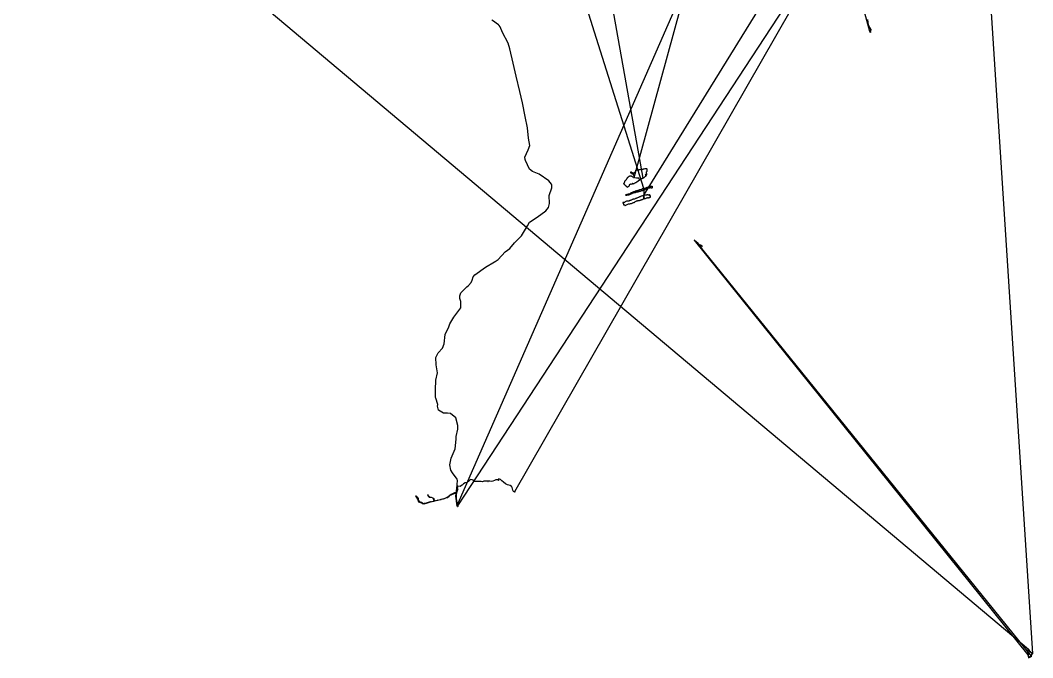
# Model space of a CAD drawing. Header units: metres. Extents: x -191 to 558760, y -26 to 1869097.
# Drawn here: x 536326 to 553298, y 1823984 to 1834672 of the extents above; entities that cross this region are included whole.
import ezdxf

# ---------------------------------------------------------------- set-up
doc = ezdxf.new("R2010")
doc.units = ezdxf.units.M
doc.header["$MEASUREMENT"] = 0
doc.layers.add('Tracklog', color=7, linetype='Continuous')

msp = doc.modelspace()

# ---------------------------------------------------------------- linework, layer by layer
at = {"layer": 'Tracklog', "color": 18}
for points in [[(551696, 1848840, 539), (553295, 1824054, 442), (553291, 1824055, 443), (553288, 1824055, 445), (553284, 1824058, 443), (553282, 1824065, 439), (553279, 1824066, 439), (553273, 1824069, 436), (553263, 1824080, 432), (553263, 1824081, 432), (553264, 1824083, 431), (553260, 1824081, 431), (553256, 1824081, 431), (553253, 1824084, 429), (553245, 1824101, 426), (553241, 1824107, 423), (553235, 1824115, 423), (553225, 1824126, 423), (553220, 1824125, 425), (553218, 1824121, 427), (553210, 1824119, 430), (553209, 1824111, 432), (553208, 1824107, 432), (553214, 1824094, 432), (553215, 1824093, 432), (553214, 1824088, 432), (553214, 1824080, 432), (553216, 1824061, 433), (553217, 1824056, 434), (553219, 1824053, 434), (553218, 1824042, 435), (553220, 1824035, 436), (553220, 1824017, 438), (553222, 1824010, 440), (553224, 1823995, 443), (553225, 1823995, 443), (553250, 1824002, 442), (553260, 1824004, 443), (553272, 1824006, 444), (553278, 1824013, 446), (553278, 1824012, 448), (547680, 1830937, 430), (547680, 1830937, 432), (547678, 1830937, 432), (547678, 1830938, 433), (547679, 1830936, 431), (547679, 1830938, 432), (547678, 1830938, 433), (547678, 1830938, 431), (547680, 1830937, 432), (547680, 1830937, 431), (547680, 1830937, 430), (547680, 1830938, 430), (547681, 1830938, 431), (547680, 1830937, 431), (547679, 1830937, 431), (547679, 1830937, 431), (547680, 1830938, 429), (547680, 1830936, 431), (547681, 1830936, 433), (547681, 1830936, 431), (547682, 1830937, 432), (547681, 1830938, 432), (547680, 1830939, 434), (547682, 1830941, 432), (547682, 1830939, 430), (547693, 1830919, 430), (547702, 1830912, 430), (547705, 1830912, 430), (547709, 1830908, 430), (547727, 1830899, 428), (547728, 1830898, 428), (547739, 1830895, 428), (547743, 1830895, 429), (547753, 1830886, 430), (547752, 1830879, 432), (547754, 1830879, 433), (547750, 1830880, 433), (547754, 1830879, 433), (547753, 1830871, 435), (547756, 1830884, 429), (547755, 1830883, 426), (547755, 1830885, 429), (547755, 1830883, 431), (547756, 1830884, 431), (547754, 1830885, 433), (547755, 1830884, 435), (547755, 1830886, 435), (547754, 1830888, 431), (547754, 1830888, 432), (547747, 1830892, 432), (547744, 1830896, 432), (547742, 1830897, 433), (547735, 1830899, 432), (547723, 1830904, 431), (547712, 1830909, 431), (547705, 1830914, 432), (547699, 1830916, 432), (547698, 1830917, 432), (547694, 1830923, 433), (547690, 1830932, 434), (547689, 1830933, 434), (547678, 1830943, 435), (547669, 1830952, 436), (547668, 1830953, 436), (547661, 1830958, 434), (547654, 1830960, 432), (547653, 1830962, 432), (547653, 1830961, 433), (547652, 1830960, 433), (547648, 1830962, 432), (547645, 1830967, 433), (547641, 1830972, 432), (547640, 1830973, 432), (547632, 1830981, 426), (547625, 1830983, 423), (553215, 1824035, 428), (553221, 1824017, 428), (553218, 1823997, 428), (553218, 1823997, 428)], [(550528, 1834685, 525), (550541, 1834593, 526), (550582, 1834518, 530), (550583, 1834520, 533), (550583, 1834520, 534), (550584, 1834520, 533), (550582, 1834520, 532), (550585, 1834518, 529), (550584, 1834513, 530), (550578, 1834513, 530), (550578, 1834502, 530), (550581, 1834501, 530), (550579, 1834492, 529), (550579, 1834491, 529), (550574, 1834490, 530), (550573, 1834481, 529), (550571, 1834479, 530), (550571, 1834476, 530), (550571, 1834476, 531), (550569, 1834476, 532), (550569, 1834473, 530), (550571, 1834477, 530), (550570, 1834478, 530), (550567, 1834475, 535), (550570, 1834475, 537), (550572, 1834478, 537), (550570, 1834477, 537), (550572, 1834476, 538), (550572, 1834477, 530), (550571, 1834478, 530), (550570, 1834477, 533), (550573, 1834477, 538), (550572, 1834479, 535), (550570, 1834480, 536), (550571, 1834477, 536), (550573, 1834476, 527), (550576, 1834478, 530), (550578, 1834477, 531), (550574, 1834477, 529), (550575, 1834476, 529), (550574, 1834476, 529), (550575, 1834475, 533), (550576, 1834476, 530), (550577, 1834474, 531), (550578, 1834469, 531), (550574, 1834475, 529), (550569, 1834482, 528), (548945, 1840433, 439)], [(548737, 1838157, 377), (543642, 1826533, 215), (543641, 1826536, 213), (543643, 1826536, 213), (543653, 1826532, 216), (543658, 1826532, 224), (543659, 1826531, 227), (543659, 1826531, 233), (543659, 1826532, 231), (543659, 1826532, 231), (543656, 1826531, 229), (543660, 1826531, 228), (551988, 1839237, 419)], [(545390, 1836254, 314), (546771, 1831855, 381), (546770, 1831852, 382), (546764, 1831849, 384), (546763, 1831847, 383), (546761, 1831846, 383), (546750, 1831843, 380), (546745, 1831839, 376), (546741, 1831834, 373), (546738, 1831831, 370), (546736, 1831829, 370), (546732, 1831828, 370), (546728, 1831829, 368), (546724, 1831830, 366), (546719, 1831829, 366), (546713, 1831828, 366), (546707, 1831827, 367), (546701, 1831825, 367), (546698, 1831823, 367), (546696, 1831822, 367), (546695, 1831820, 367), (546691, 1831820, 367), (546687, 1831820, 368), (546682, 1831818, 367), (546676, 1831818, 365), (546670, 1831814, 364), (546668, 1831813, 364), (546661, 1831812, 362), (546655, 1831811, 358), (546654, 1831811, 356), (546649, 1831809, 358), (546646, 1831808, 360), (546639, 1831807, 360), (546636, 1831805, 361), (546625, 1831802, 362), (546621, 1831798, 363), (546615, 1831797, 363), (546612, 1831796, 364), (546610, 1831796, 364), (546608, 1831794, 366), (546604, 1831791, 370), (546602, 1831791, 370), (546596, 1831789, 373), (546591, 1831787, 374), (546587, 1831784, 374), (546582, 1831782, 376), (546576, 1831779, 378), (546565, 1831776, 380), (546563, 1831776, 380), (546555, 1831769, 380), (546547, 1831764, 379), (546546, 1831763, 379), (546538, 1831759, 378), (546531, 1831757, 376), (546526, 1831757, 375), (546518, 1831757, 375), (546515, 1831753, 375), (546511, 1831753, 376), (546505, 1831753, 378), (546498, 1831748, 380), (546492, 1831748, 381), (546483, 1831745, 386), (546478, 1831744, 387), (546474, 1831742, 387), (546478, 1831738, 387), (546485, 1831738, 388), (546494, 1831741, 388), (546501, 1831744, 388), (546509, 1831745, 385), (546510, 1831745, 385), (546517, 1831746, 383), (546526, 1831746, 384), (546532, 1831748, 383), (546538, 1831751, 382), (546546, 1831753, 382), (546550, 1831754, 380), (546554, 1831757, 379), (546561, 1831760, 379), (546569, 1831764, 378), (546575, 1831766, 378), (546581, 1831770, 378), (546588, 1831775, 377), (546594, 1831779, 376), (546595, 1831779, 376), (546599, 1831778, 376), (546607, 1831781, 374), (546614, 1831782, 372), (546618, 1831783, 370), (546625, 1831786, 371), (546633, 1831785, 369), (546638, 1831785, 369), (546644, 1831788, 371), (546652, 1831790, 371), (546660, 1831793, 370), (546663, 1831794, 367), (546669, 1831793, 364), (546672, 1831794, 366), (546681, 1831798, 367), (546691, 1831802, 372), (546699, 1831803, 373), (546704, 1831804, 375), (546711, 1831806, 376), (546723, 1831809, 376), (546734, 1831814, 377), (546744, 1831818, 377), (546748, 1831818, 378), (546750, 1831817, 377), (546754, 1831818, 380), (546755, 1831819, 380), (546758, 1831819, 381), (546763, 1831820, 381), (546768, 1831822, 384), (546770, 1831822, 384), (546772, 1831824, 385), (546775, 1831841, 386), (546776, 1831848, 385), (546773, 1831850, 384), (546774, 1831849, 383), (546774, 1831854, 382), (546780, 1831854, 380), (546779, 1831854, 386), (546781, 1831856, 389), (546781, 1831854, 393), (546774, 1831853, 383), (546776, 1831853, 385), (546777, 1831853, 388), (546786, 1831857, 388), (546787, 1831859, 389), (546794, 1831854, 391), (546795, 1831855, 391), (546813, 1831862, 386), (546823, 1831868, 381), (546834, 1831873, 379), (546840, 1831874, 378), (546854, 1831878, 377), (546855, 1831878, 376), (546860, 1831881, 375), (546873, 1831883, 369), (546879, 1831886, 364), (546887, 1831887, 361), (546893, 1831888, 358), (546896, 1831890, 357), (546904, 1831890, 355), (546908, 1831891, 353), (546914, 1831891, 349), (546917, 1831888, 344), (546919, 1831884, 343), (546916, 1831877, 342), (546916, 1831864, 342), (546912, 1831855, 343), (546906, 1831857, 340), (546901, 1831862, 339), (546896, 1831865, 339), (546892, 1831865, 342), (546885, 1831864, 347), (546882, 1831862, 352), (546882, 1831862, 354), (546881, 1831855, 357), (546879, 1831855, 356), (546875, 1831857, 356), (546871, 1831856, 357), (546867, 1831857, 359), (546861, 1831860, 362), (546855, 1831857, 364), (546848, 1831856, 365), (546844, 1831852, 368), (546836, 1831849, 370), (546830, 1831847, 374), (546823, 1831844, 376), (546813, 1831839, 376), (546803, 1831835, 378), (546794, 1831831, 380), (546785, 1831829, 383), (546783, 1831828, 383), (546774, 1831825, 384), (546774, 1831827, 385), (546774, 1831846, 388), (546778, 1831855, 389), (546780, 1831852, 389), (546780, 1831849, 389), (546779, 1831735, 386), (546775, 1831733, 388), (546768, 1831729, 387), (546764, 1831730, 389), (546755, 1831726, 389), (546746, 1831721, 388), (546733, 1831720, 387), (546722, 1831716, 386), (546716, 1831713, 383), (546714, 1831713, 383), (546706, 1831709, 379), (546699, 1831704, 378), (546689, 1831702, 376), (546682, 1831698, 375), (546670, 1831693, 371), (546664, 1831690, 369), (546658, 1831689, 367), (546648, 1831683, 372), (546641, 1831682, 374), (546634, 1831678, 376), (546623, 1831673, 376), (546617, 1831671, 374), (546608, 1831671, 373), (546603, 1831673, 370), (546599, 1831672, 367), (546594, 1831669, 365), (546584, 1831668, 364), (546575, 1831662, 365), (546570, 1831658, 367), (546563, 1831653, 371), (546557, 1831651, 374), (546549, 1831650, 375), (546545, 1831648, 376), (546537, 1831644, 377), (546530, 1831642, 378), (546527, 1831640, 379), (546514, 1831638, 381), (546499, 1831637, 381), (546486, 1831637, 376), (546477, 1831634, 376), (546468, 1831626, 375), (546458, 1831620, 374), (546456, 1831619, 374), (546447, 1831619, 374), (546441, 1831618, 373), (546436, 1831618, 369), (546430, 1831616, 365), (546426, 1831615, 364), (546426, 1831613, 363), (546430, 1831607, 362), (546432, 1831601, 361), (546438, 1831595, 362), (546440, 1831586, 358), (546438, 1831578, 355), (546442, 1831574, 356), (546448, 1831576, 358), (546456, 1831575, 360), (546458, 1831576, 360), (546460, 1831567, 362), (546465, 1831568, 362), (546472, 1831571, 358), (546479, 1831574, 352), (546487, 1831578, 351), (546497, 1831583, 349), (546509, 1831586, 346), (546512, 1831589, 347), (546519, 1831592, 349), (546531, 1831592, 351), (546541, 1831595, 361), (546545, 1831596, 363), (546555, 1831599, 364), (546563, 1831599, 364), (546571, 1831602, 363), (546582, 1831607, 362), (546593, 1831609, 361), (546599, 1831615, 357), (546605, 1831615, 353), (546608, 1831614, 351), (546618, 1831619, 350), (546625, 1831622, 348), (546630, 1831628, 349), (546637, 1831634, 350), (546649, 1831639, 348), (546655, 1831642, 346), (546664, 1831646, 344), (546673, 1831647, 344), (546680, 1831650, 350), (546681, 1831651, 353), (546689, 1831650, 354), (546693, 1831649, 357), (546701, 1831646, 361), (546704, 1831648, 364), (546706, 1831650, 365), (546711, 1831650, 368), (546717, 1831654, 371), (546722, 1831655, 372), (546727, 1831659, 373), (546732, 1831661, 374), (546735, 1831663, 377), (546740, 1831664, 381), (546746, 1831666, 380), (546750, 1831666, 381), (546754, 1831669, 385), (546759, 1831670, 389), (546764, 1831673, 391), (546772, 1831676, 393), (546778, 1831679, 395), (546782, 1831684, 396), (546781, 1831685, 396), (546778, 1831697, 394), (546779, 1831711, 394), (546778, 1831723, 394), (546777, 1831733, 394), (546777, 1831734, 394), (546777, 1831734, 396), (546777, 1831734, 395), (546775, 1831735, 390), (546781, 1831734, 388), (546781, 1831734, 387), (546780, 1831733, 388), (546778, 1831722, 389), (546779, 1831718, 389), (546778, 1831705, 389), (546780, 1831700, 391), (546780, 1831698, 392), (546783, 1831695, 393), (546786, 1831688, 395), (546786, 1831685, 396), (546788, 1831677, 398), (546790, 1831677, 397), (546805, 1831684, 395), (546817, 1831689, 393), (546827, 1831696, 389), (546835, 1831698, 386), (546841, 1831699, 383), (546841, 1831693, 379), (546845, 1831697, 379), (546849, 1831697, 378), (546853, 1831697, 376), (546856, 1831697, 372), (546863, 1831698, 371), (546865, 1831700, 369), (546869, 1831699, 367), (546877, 1831701, 363), (546880, 1831705, 360), (546884, 1831707, 357), (546887, 1831705, 357), (546892, 1831706, 356), (546889, 1831712, 354), (546890, 1831717, 346), (546888, 1831725, 341), (546883, 1831731, 341), (546878, 1831731, 340), (546880, 1831732, 342), (546885, 1831730, 347), (546880, 1831732, 354), (546876, 1831728, 351), (546877, 1831729, 352), (546882, 1831731, 355), (546884, 1831733, 358), (546885, 1831734, 363), (546886, 1831733, 363), (546884, 1831739, 356), (546879, 1831740, 351), (546875, 1831741, 349), (546873, 1831740, 349), (546871, 1831743, 350), (546866, 1831743, 351), (546863, 1831744, 356), (546859, 1831742, 362), (546854, 1831741, 364), (546849, 1831742, 365), (546843, 1831743, 366), (546835, 1831745, 369), (546827, 1831743, 371), (546822, 1831739, 371), (546816, 1831738, 371), (546808, 1831737, 373), (546799, 1831737, 373), (546793, 1831738, 374), (546787, 1831737, 376), (546781, 1831734, 378), (546777, 1831735, 382), (546778, 1831737, 388), (546779, 1831740, 390), (546779, 1831740, 390), (551346, 1839130, 391)], [(551587, 1838947, 406), (544612, 1826764, 291), (544612, 1826762, 295), (544613, 1826765, 298), (544612, 1826762, 295), (544611, 1826762, 297), (544612, 1826766, 299), (544609, 1826765, 296), (544610, 1826767, 293), (544611, 1826770, 292), (544615, 1826768, 293), (544612, 1826768, 296), (544613, 1826769, 300), (544612, 1826769, 302), (544615, 1826770, 302), (544615, 1826769, 302), (544614, 1826762, 302), (544611, 1826763, 301), (544610, 1826760, 298), (544610, 1826766, 298), (544610, 1826763, 300), (544612, 1826762, 298), (544612, 1826763, 298), (544612, 1826762, 298), (544610, 1826761, 302), (544612, 1826768, 299), (544613, 1826767, 298), (544612, 1826764, 298), (544614, 1826764, 298), (544615, 1826768, 301), (544610, 1826760, 299), (544612, 1826761, 301), (544609, 1826764, 297), (544611, 1826764, 297), (544608, 1826765, 298), (544610, 1826765, 300), (544611, 1826766, 301), (544611, 1826761, 296), (544612, 1826765, 293), (544612, 1826769, 289), (544611, 1826767, 292), (544611, 1826766, 293), (544614, 1826769, 296), (544612, 1826767, 298), (544612, 1826763, 299), (544610, 1826764, 296), (544612, 1826764, 298), (544612, 1826763, 301), (544611, 1826763, 298), (544596, 1826772, 301), (544584, 1826793, 300), (544573, 1826837, 297), (544571, 1826839, 297), (544567, 1826848, 297), (544563, 1826853, 298), (544538, 1826873, 299), (544494, 1826881, 304), (544460, 1826899, 310), (544424, 1826928, 314), (544401, 1826952, 318), (544388, 1826962, 323), (544375, 1826970, 325), (544358, 1826978, 330), (544345, 1826981, 332), (544340, 1826977, 334), (544339, 1826971, 334), (544344, 1826961, 334), (544344, 1826960, 335), (544346, 1826960, 334), (544347, 1826959, 335), (544346, 1826960, 333), (544348, 1826961, 335), (544342, 1826963, 334), (544343, 1826962, 335), (544344, 1826959, 338), (544344, 1826959, 335), (544344, 1826960, 337), (544345, 1826960, 337), (544346, 1826959, 339), (544346, 1826959, 339), (544347, 1826959, 341), (544346, 1826960, 339), (544345, 1826961, 338), (544345, 1826963, 338), (544346, 1826960, 336), (544345, 1826960, 335), (544342, 1826963, 334), (544341, 1826960, 330), (544341, 1826962, 329), (544342, 1826961, 327), (544345, 1826960, 331), (544345, 1826959, 329), (544343, 1826960, 332), (544343, 1826962, 332), (544343, 1826963, 332), (544342, 1826963, 332), (544342, 1826964, 332), (544343, 1826964, 330), (544344, 1826963, 328), (544343, 1826960, 328), (544343, 1826959, 327), (544342, 1826959, 330), (544342, 1826960, 330), (544343, 1826960, 330), (544344, 1826961, 326), (544344, 1826960, 328), (544344, 1826959, 329), (544345, 1826960, 329), (544345, 1826960, 329), (544342, 1826958, 327), (544344, 1826958, 327), (544343, 1826959, 327), (544342, 1826957, 327), (544343, 1826958, 327), (544342, 1826957, 326), (544343, 1826958, 327), (544342, 1826958, 327), (544344, 1826960, 330), (544342, 1826962, 331), (544343, 1826961, 331), (544345, 1826958, 330), (544343, 1826959, 330), (544345, 1826961, 331), (544345, 1826960, 329), (544343, 1826959, 331), (544342, 1826959, 331), (544342, 1826958, 331), (544338, 1826969, 331), (544324, 1826968, 331), (544299, 1826966, 329), (544273, 1826954, 326), (544247, 1826946, 324), (544227, 1826940, 320), (544196, 1826942, 315), (544187, 1826942, 313), (544176, 1826944, 309), (544176, 1826943, 309), (544174, 1826942, 308), (544168, 1826943, 306), (544168, 1826941, 305), (544168, 1826941, 306), (544166, 1826937, 306), (544163, 1826937, 308), (544166, 1826939, 307), (544167, 1826941, 309), (544167, 1826940, 305), (544167, 1826943, 307), (544167, 1826941, 306), (544167, 1826942, 307), (544168, 1826940, 308), (544166, 1826941, 308), (544165, 1826943, 305), (544162, 1826944, 305), (544157, 1826945, 306), (544152, 1826946, 304), (544144, 1826946, 303), (544124, 1826944, 296), (544123, 1826944, 296), (544112, 1826945, 294), (544097, 1826943, 290), (544073, 1826935, 286), (544054, 1826937, 282), (544031, 1826940, 277), (544029, 1826941, 273), (544022, 1826941, 274), (544013, 1826939, 272), (543999, 1826938, 270), (543993, 1826939, 270), (543976, 1826939, 268), (543972, 1826937, 266), (543947, 1826940, 263), (543928, 1826951, 257), (543911, 1826959, 252), (543901, 1826964, 251), (543880, 1826972, 248), (543867, 1826966, 243), (543861, 1826961, 240), (543858, 1826964, 242), (543859, 1826964, 243), (543858, 1826961, 246), (543858, 1826960, 245), (543859, 1826955, 251), (543858, 1826953, 255), (543858, 1826955, 255), (543858, 1826956, 252), (543857, 1826955, 254), (543857, 1826955, 255), (543857, 1826957, 256), (543854, 1826956, 256), (543855, 1826955, 257), (543855, 1826955, 259), (543855, 1826954, 260), (543855, 1826954, 255), (543856, 1826959, 251), (543856, 1826956, 249), (543845, 1826946, 245), (543838, 1826939, 243), (543831, 1826931, 241), (543819, 1826923, 239), (543809, 1826919, 237), (543794, 1826918, 234), (543783, 1826915, 229), (543754, 1826899, 227), (543736, 1826878, 224), (543734, 1826875, 224), (543704, 1826858, 221), (543700, 1826855, 219), (543663, 1826860, 221), (543660, 1826860, 221), (543655, 1826845, 220), (543651, 1826820, 221), (543654, 1826815, 222), (543655, 1826816, 224), (543659, 1826816, 229), (543660, 1826816, 231), (543649, 1826782, 231), (543635, 1826729, 230), (543634, 1826724, 230), (543621, 1826747, 230), (543606, 1826747, 230), (543594, 1826745, 230), (543547, 1826721, 229), (543498, 1826681, 227), (543430, 1826649, 225), (543377, 1826636, 223), (543379, 1826637, 221), (543379, 1826638, 220), (543379, 1826639, 219), (543382, 1826636, 219), (543381, 1826635, 219), (543381, 1826637, 219), (543369, 1826634, 219), (543327, 1826621, 218), (543250, 1826601, 216), (543204, 1826595, 214), (543203, 1826596, 215), (543201, 1826600, 214), (543202, 1826599, 214), (543203, 1826600, 213), (543203, 1826599, 214), (543200, 1826598, 215), (543199, 1826600, 213), (543201, 1826600, 212), (543200, 1826600, 211), (543199, 1826600, 211), (543229, 1826605, 213), (543292, 1826619, 215), (543319, 1826626, 217), (543326, 1826625, 218), (543326, 1826623, 218), (543326, 1826623, 217), (543317, 1826620, 217), (543269, 1826608, 216), (543268, 1826608, 216), (543263, 1826616, 217), (543248, 1826658, 217), (543221, 1826670, 216), (543191, 1826672, 215), (543167, 1826686, 214), (543157, 1826713, 214), (543158, 1826717, 214), (543158, 1826717, 214), (543159, 1826713, 215), (543164, 1826706, 215), (543167, 1826704, 216), (543166, 1826703, 218), (543165, 1826703, 218), (543166, 1826701, 217), (543166, 1826703, 219), (543167, 1826703, 220), (543166, 1826703, 220), (543166, 1826703, 220), (543162, 1826701, 218), (543165, 1826702, 218), (543166, 1826703, 219), (543166, 1826703, 220), (543165, 1826702, 220), (543165, 1826703, 219), (543164, 1826702, 218), (543165, 1826701, 223), (543163, 1826701, 222), (543165, 1826701, 224), (543161, 1826701, 221), (543160, 1826700, 223), (543164, 1826702, 221), (543164, 1826702, 223), (543169, 1826701, 223), (543167, 1826701, 222), (543165, 1826702, 220), (543168, 1826704, 220), (543165, 1826704, 223), (543164, 1826702, 225), (543164, 1826703, 227), (543164, 1826701, 224), (543164, 1826702, 223), (543165, 1826703, 223), (543164, 1826702, 227), (543163, 1826701, 226), (543160, 1826698, 226), (543163, 1826701, 224), (543164, 1826700, 220), (543165, 1826701, 219), (543166, 1826700, 219), (543163, 1826704, 218), (543161, 1826713, 218), (543159, 1826715, 218), (543168, 1826691, 217), (543183, 1826676, 218), (543216, 1826677, 218), (543239, 1826667, 217), (543256, 1826651, 216), (543265, 1826612, 215), (543255, 1826605, 214), (543195, 1826595, 212), (543130, 1826569, 209), (543092, 1826560, 209), (543070, 1826567, 209), (543059, 1826578, 208), (543005, 1826595, 205), (542990, 1826643, 204), (542976, 1826669, 204), (542962, 1826686, 204), (542959, 1826696, 204), (542958, 1826698, 209), (542956, 1826696, 209), (542958, 1826697, 212), (542956, 1826695, 214), (542955, 1826694, 214), (542956, 1826693, 216), (542957, 1826695, 219), (542959, 1826695, 221), (542956, 1826694, 222), (542957, 1826696, 220), (542958, 1826697, 222), (542959, 1826698, 223), (542957, 1826699, 220), (542958, 1826698, 219), (542959, 1826698, 219), (542960, 1826696, 218), (542970, 1826686, 218), (542972, 1826684, 217), (542975, 1826683, 217), (542994, 1826654, 210), (542998, 1826644, 208), (543003, 1826622, 206), (543013, 1826603, 205), (543051, 1826593, 204), (543088, 1826570, 202), (543100, 1826573, 202), (543119, 1826576, 202), (543184, 1826596, 205), (543253, 1826607, 208), (543411, 1826648, 215), (543420, 1826649, 215), (543461, 1826663, 216), (543487, 1826672, 217), (543514, 1826691, 218), (543534, 1826707, 219), (543549, 1826717, 219), (543611, 1826744, 223), (543632, 1826736, 226), (543633, 1826653, 228), (543647, 1826552, 232), (543649, 1826541, 232), (543656, 1826527, 233), (543661, 1826526, 233), (543660, 1826526, 235), (543661, 1826523, 237), (543657, 1826521, 238), (543661, 1826522, 238), (543657, 1826524, 236), (543656, 1826526, 232), (543656, 1826524, 230), (543655, 1826527, 229), (543654, 1826527, 230), (543655, 1826524, 229), (543656, 1826525, 228), (543656, 1826523, 225), (543656, 1826523, 224), (543656, 1826524, 225), (543655, 1826524, 226), (543660, 1826526, 227), (543661, 1826524, 226), (543661, 1826525, 225), (543661, 1826526, 223), (543660, 1826524, 224), (543659, 1826523, 225), (543659, 1826523, 223), (543662, 1826524, 225), (543661, 1826524, 228), (543657, 1826523, 229), (543660, 1826522, 227), (543659, 1826524, 225), (543660, 1826523, 227), (543658, 1826522, 227), (543658, 1826525, 227), (543661, 1826520, 226), (543659, 1826522, 226), (543657, 1826526, 229), (543657, 1826528, 229), (543658, 1826525, 229), (543657, 1826526, 232), (543656, 1826524, 231), (543655, 1826522, 230), (543658, 1826523, 228), (543655, 1826524, 231), (543657, 1826523, 232), (543658, 1826524, 230), (543661, 1826525, 227), (543663, 1826523, 225), (543662, 1826525, 225), (543668, 1826527, 223), (543660, 1826522, 224), (543661, 1826522, 227), (543660, 1826522, 230), (543661, 1826520, 234), (543660, 1826520, 231), (543660, 1826519, 228), (543662, 1826518, 230), (543655, 1826521, 226), (543656, 1826524, 228), (543659, 1826522, 227), (543660, 1826522, 229), (543656, 1826521, 229), (543658, 1826524, 232), (543655, 1826520, 235), (543662, 1826521, 240), (543663, 1826519, 245), (543658, 1826521, 240), (543654, 1826523, 236), (543658, 1826523, 234), (543661, 1826520, 232), (543660, 1826524, 230), (543660, 1826521, 228), (543660, 1826520, 231), (543660, 1826523, 231), (543662, 1826518, 219), (543659, 1826521, 228), (543656, 1826521, 231), (543658, 1826521, 232), (543655, 1826528, 233), (543655, 1826528, 231), (543660, 1826524, 228), (543662, 1826520, 228), (543658, 1826524, 236), (543655, 1826523, 230), (543658, 1826521, 229), (543656, 1826522, 227), (543657, 1826520, 230), (543655, 1826522, 229), (543655, 1826522, 227), (543658, 1826523, 223), (543657, 1826524, 231), (543655, 1826522, 237), (543655, 1826525, 240), (543654, 1826525, 240), (543658, 1826520, 232), (543657, 1826519, 231), (543657, 1826520, 228), (543657, 1826524, 232), (543657, 1826525, 235), (543657, 1826524, 239), (543655, 1826524, 241), (543655, 1826523, 240), (543654, 1826522, 238), (543656, 1826527, 239), (543658, 1826526, 242), (543658, 1826526, 240), (543658, 1826524, 238), (543659, 1826524, 236), (543659, 1826523, 237), (543658, 1826523, 239), (543657, 1826524, 239), (543657, 1826524, 233), (543657, 1826525, 233), (543656, 1826521, 233), (543658, 1826525, 230), (543657, 1826522, 232), (543660, 1826525, 233), (543659, 1826527, 233), (543659, 1826530, 236), (543661, 1826527, 238), (543660, 1826523, 240), (543657, 1826528, 234), (543658, 1826527, 233), (543658, 1826528, 233), (543659, 1826528, 234), (543657, 1826527, 241), (543657, 1826526, 237), (543659, 1826527, 240), (543656, 1826526, 237), (543658, 1826527, 240), (543656, 1826524, 237), (543658, 1826526, 240), (543658, 1826524, 231), (543656, 1826522, 230), (543659, 1826521, 228), (543656, 1826524, 227), (543657, 1826524, 228), (543656, 1826526, 229), (543657, 1826526, 231), (543658, 1826527, 234), (543657, 1826524, 230), (543654, 1826527, 232), (543656, 1826526, 231), (543656, 1826525, 230), (543657, 1826525, 228), (543659, 1826523, 229), (543659, 1826524, 231), (543660, 1826525, 232), (543658, 1826523, 230), (543654, 1826524, 230), (543654, 1826522, 227), (543654, 1826523, 228), (543656, 1826525, 231), (543658, 1826524, 226), (543662, 1826524, 225), (543665, 1826525, 225), (543661, 1826525, 225), (543657, 1826525, 228), (543657, 1826524, 226), (543656, 1826523, 226), (543657, 1826524, 225), (543657, 1826524, 224), (543656, 1826522, 225), (543656, 1826524, 226), (543658, 1826524, 227), (543656, 1826526, 226), (543658, 1826525, 227), (543656, 1826522, 227), (543659, 1826524, 228), (543660, 1826524, 228), (543660, 1826529, 227), (543660, 1826529, 228), (543659, 1826529, 230), (543659, 1826529, 233), (543653, 1826527, 235), (543665, 1826535, 240), (543653, 1826527, 235), (543648, 1826525, 232), (543642, 1826569, 231), (543629, 1826695, 230), (543644, 1826824, 230), (543656, 1826953, 227), (543651, 1826976, 227), (543570, 1827085, 225), (543542, 1827129, 224), (543529, 1827218, 223), (543550, 1827331, 223), (543615, 1827488, 225), (543633, 1827651, 227), (543631, 1827696, 227), (543661, 1827819, 228), (543663, 1827879, 229), (543626, 1828005, 231), (543537, 1828077, 231), (543488, 1828082, 231), (543422, 1828084, 230), (543338, 1828135, 229), (543322, 1828203, 229), (543325, 1828229, 229), (543293, 1828335, 228), (543288, 1828348, 229), (543284, 1828477, 229), (543291, 1828638, 227), (543321, 1828760, 226), (543296, 1828895, 225), (543294, 1829020, 223), (543331, 1829094, 224), (543405, 1829175, 225), (543429, 1829246, 225), (543449, 1829406, 227), (543510, 1829531, 227), (543524, 1829580, 227), (543595, 1829692, 226), (543709, 1829851, 227), (543710, 1829954, 227), (543695, 1830007, 227), (543692, 1830051, 227), (543710, 1830100, 227), (543814, 1830205, 228), (543839, 1830224, 228), (543882, 1830273, 228), (543901, 1830317, 229), (543918, 1830368, 228), (543947, 1830402, 227), (544125, 1830530, 224), (544273, 1830622, 223), (544287, 1830627, 222), (544338, 1830661, 222), (544454, 1830792, 221), (544530, 1830844, 220), (544611, 1830938, 220), (544728, 1831059, 219), (544830, 1831228, 217), (544860, 1831289, 216), (544991, 1831368, 217), (545136, 1831477, 218), (545181, 1831530, 219), (545195, 1831601, 219), (545189, 1831735, 220), (545234, 1831863, 222), (545237, 1831887, 223), (545237, 1831898, 224), (545234, 1831910, 224), (545231, 1831922, 225), (545187, 1831980, 226), (545023, 1832089, 227), (544910, 1832136, 228), (544862, 1832174, 228), (544795, 1832322, 229), (544791, 1832336, 229), (544785, 1832375, 229), (544837, 1832502, 229), (544869, 1832572, 229), (544845, 1832696, 227), (544830, 1832869, 228), (544792, 1833059, 228), (544743, 1833287, 226), (544700, 1833477, 228), (544641, 1833736, 229), (544591, 1833950, 229), (544535, 1834192, 231), (544507, 1834289, 231), (544407, 1834469, 234), (544368, 1834562, 236), (544353, 1834586, 236), (544344, 1834596, 237), (544240, 1834670, 237), (544228, 1834677, 237)], [(553227, 1823984, 428), (553238, 1823989, 428), (553258, 1823998, 428), (553278, 1824013, 439), (553277, 1824022, 447), (553276, 1824022, 448), (553281, 1824037, 442), (553283, 1824041, 441), (553289, 1824045, 440), (553298, 1824054, 443), (553290, 1824060, 442), (553286, 1824060, 441), (553286, 1824057, 441), (553280, 1824061, 439), (553278, 1824070, 435), (553270, 1824070, 434), (553259, 1824078, 431), (553258, 1824078, 431), (553254, 1824078, 431), (553245, 1824092, 428), (553241, 1824099, 427), (553238, 1824101, 426), (553231, 1824117, 426), (553227, 1824122, 426), (553222, 1824121, 426), (553221, 1824118, 426), (553219, 1824117, 426), (553217, 1824113, 435), (553220, 1824115, 437), (553227, 1824115, 428), (553225, 1824118, 425), (553221, 1824108, 424), (553221, 1824102, 425), (553212, 1824092, 427), (553212, 1824072, 429), (553216, 1824054, 428), (553217, 1824042, 428), (553220, 1824034, 428), (553222, 1824035, 432), (553225, 1824038, 431), (553223, 1824034, 433), (553221, 1824029, 434), (553222, 1824010, 434), (553223, 1824002, 435), (553226, 1823996, 437), (553241, 1824001, 439), (553245, 1824001, 439), (553263, 1824006, 445), (553277, 1824010, 447), (553276, 1824018, 447), (553276, 1824027, 445), (553276, 1824028, 445), (553285, 1824046, 444), (553288, 1824056, 442), (553284, 1824061, 441), (553278, 1824062, 438), (553270, 1824065, 435), (553269, 1824071, 434), (553263, 1824073, 433), (553261, 1824076, 432), (553251, 1824084, 429), (553245, 1824089, 427), (553238, 1824101, 426), (553228, 1824122, 425), (553227, 1824123, 425), (536326, 1838340, 208)], [(546035, 1836102, 309), (546759, 1832023, 300), (546688, 1831978, 378), (546681, 1831975, 377), (546680, 1831971, 376), (546675, 1831969, 374), (546672, 1831969, 374), (546668, 1831966, 372), (546663, 1831962, 370), (546659, 1831957, 368), (546649, 1831951, 365), (546647, 1831949, 364), (546645, 1831950, 364), (546639, 1831946, 362), (546636, 1831946, 361), (546633, 1831944, 359), (546626, 1831938, 356), (546619, 1831934, 352), (546613, 1831932, 350), (546609, 1831930, 349), (546608, 1831928, 348), (546600, 1831923, 346), (546597, 1831926, 345), (546596, 1831934, 346), (546588, 1831933, 343), (546581, 1831924, 340), (546574, 1831920, 338), (546571, 1831923, 339), (546567, 1831924, 340), (546567, 1831925, 340), (546561, 1831926, 339), (546557, 1831926, 338), (546556, 1831921, 335), (546552, 1831921, 333), (546547, 1831918, 333), (546545, 1831918, 333), (546537, 1831915, 333), (546535, 1831911, 333), (546534, 1831907, 331), (546535, 1831906, 330), (546535, 1831900, 332), (546536, 1831896, 336), (546529, 1831891, 335), (546528, 1831889, 335), (546524, 1831886, 334), (546519, 1831883, 332), (546516, 1831879, 334), (546510, 1831877, 336), (546502, 1831871, 341), (546499, 1831867, 344), (546497, 1831870, 347), (546496, 1831879, 349), (546493, 1831883, 345), (546487, 1831885, 345), (546483, 1831888, 344), (546481, 1831892, 345), (546475, 1831893, 344), (546476, 1831898, 342), (546473, 1831900, 341), (546467, 1831901, 343), (546463, 1831910, 342), (546456, 1831916, 340), (546455, 1831921, 341), (546451, 1831922, 339), (546446, 1831922, 339), (546441, 1831925, 339), (546441, 1831929, 337), (546445, 1831936, 332), (546453, 1831939, 326), (546455, 1831944, 322), (546456, 1831945, 321), (546453, 1831952, 320), (546456, 1831956, 324), (546460, 1831959, 326), (546459, 1831965, 326), (546461, 1831974, 328), (546464, 1831978, 331), (546467, 1831984, 334), (546473, 1831985, 336), (546477, 1831993, 337), (546481, 1831997, 338), (546481, 1831998, 339), (546486, 1832004, 339), (546487, 1832008, 341), (546493, 1832016, 343), (546498, 1832022, 347), (546503, 1832027, 350), (546507, 1832035, 351), (546508, 1832039, 351), (546512, 1832040, 354), (546516, 1832044, 355), (546520, 1832048, 357), (546525, 1832053, 360), (546532, 1832057, 362), (546536, 1832059, 362), (546543, 1832066, 364), (546548, 1832065, 364), (546558, 1832062, 366), (546562, 1832062, 367), (546565, 1832061, 368), (546579, 1832056, 370), (546593, 1832049, 374), (546606, 1832042, 376), (546608, 1832041, 377), (546620, 1832051, 374), (546621, 1832060, 370), (546613, 1832074, 365), (546612, 1832086, 364), (546598, 1832090, 363), (546589, 1832091, 361), (546585, 1832091, 360), (546583, 1832093, 360), (546581, 1832100, 358), (546568, 1832108, 356), (546566, 1832108, 355), (546559, 1832110, 353), (546560, 1832121, 351), (546559, 1832126, 350), (546560, 1832129, 349), (546566, 1832128, 346), (546572, 1832124, 348), (546574, 1832124, 348), (546583, 1832120, 349), (546596, 1832116, 352), (546603, 1832115, 354), (546609, 1832114, 355), (546612, 1832112, 356), (546619, 1832112, 356), (546623, 1832114, 356), (546623, 1832119, 355), (546626, 1832126, 358), (546635, 1832132, 360), (546641, 1832136, 362), (546648, 1832142, 363), (546644, 1832156, 361), (546649, 1832158, 360), (546652, 1832163, 359), (546657, 1832162, 358), (546661, 1832163, 358), (546671, 1832163, 358), (546684, 1832161, 358), (546698, 1832169, 358), (546710, 1832170, 360), (546723, 1832172, 359), (546730, 1832173, 359), (546743, 1832175, 358), (546757, 1832178, 356), (546765, 1832176, 352), (546772, 1832179, 349), (546778, 1832180, 347), (546785, 1832182, 348), (546801, 1832184, 347), (546815, 1832184, 345), (546825, 1832185, 340), (546831, 1832180, 338), (546829, 1832167, 334), (546825, 1832154, 333), (546832, 1832147, 332), (546828, 1832138, 331), (546824, 1832131, 331), (546819, 1832124, 332), (546816, 1832114, 335), (546817, 1832112, 335), (546825, 1832105, 333), (546825, 1832102, 333), (546831, 1832091, 334), (546826, 1832087, 333), (546815, 1832086, 335), (546807, 1832084, 339), (546802, 1832082, 340), (546803, 1832080, 341), (546810, 1832079, 342), (546816, 1832070, 344), (546817, 1832066, 343), (546813, 1832060, 344), (546805, 1832054, 346), (546800, 1832050, 349), (546793, 1832045, 352), (546788, 1832041, 355), (546784, 1832037, 359), (546778, 1832032, 362), (546772, 1832028, 365), (546766, 1832024, 368), (546760, 1832021, 371), (546754, 1832019, 375), (546746, 1832014, 378), (546738, 1832011, 379), (546728, 1832008, 379), (546717, 1832004, 377), (546716, 1832002, 377), (546708, 1831992, 380), (546705, 1831991, 383), (546706, 1831990, 383), (546708, 1831998, 384), (546707, 1832001, 384), (546700, 1832009, 383), (546696, 1832027, 380), (546677, 1832027, 380), (546653, 1832025, 381), (546626, 1832030, 379), (546607, 1832038, 378), (546606, 1832037, 378), (546607, 1832036, 378), (546611, 1832036, 378), (546613, 1832036, 378), (546615, 1832038, 379), (546616, 1832036, 378), (546616, 1832035, 380), (546614, 1832035, 382), (548278, 1838097, 378)]]:
    msp.add_polyline3d(points, dxfattribs=at)

doc.saveas('drawing.dxf')
